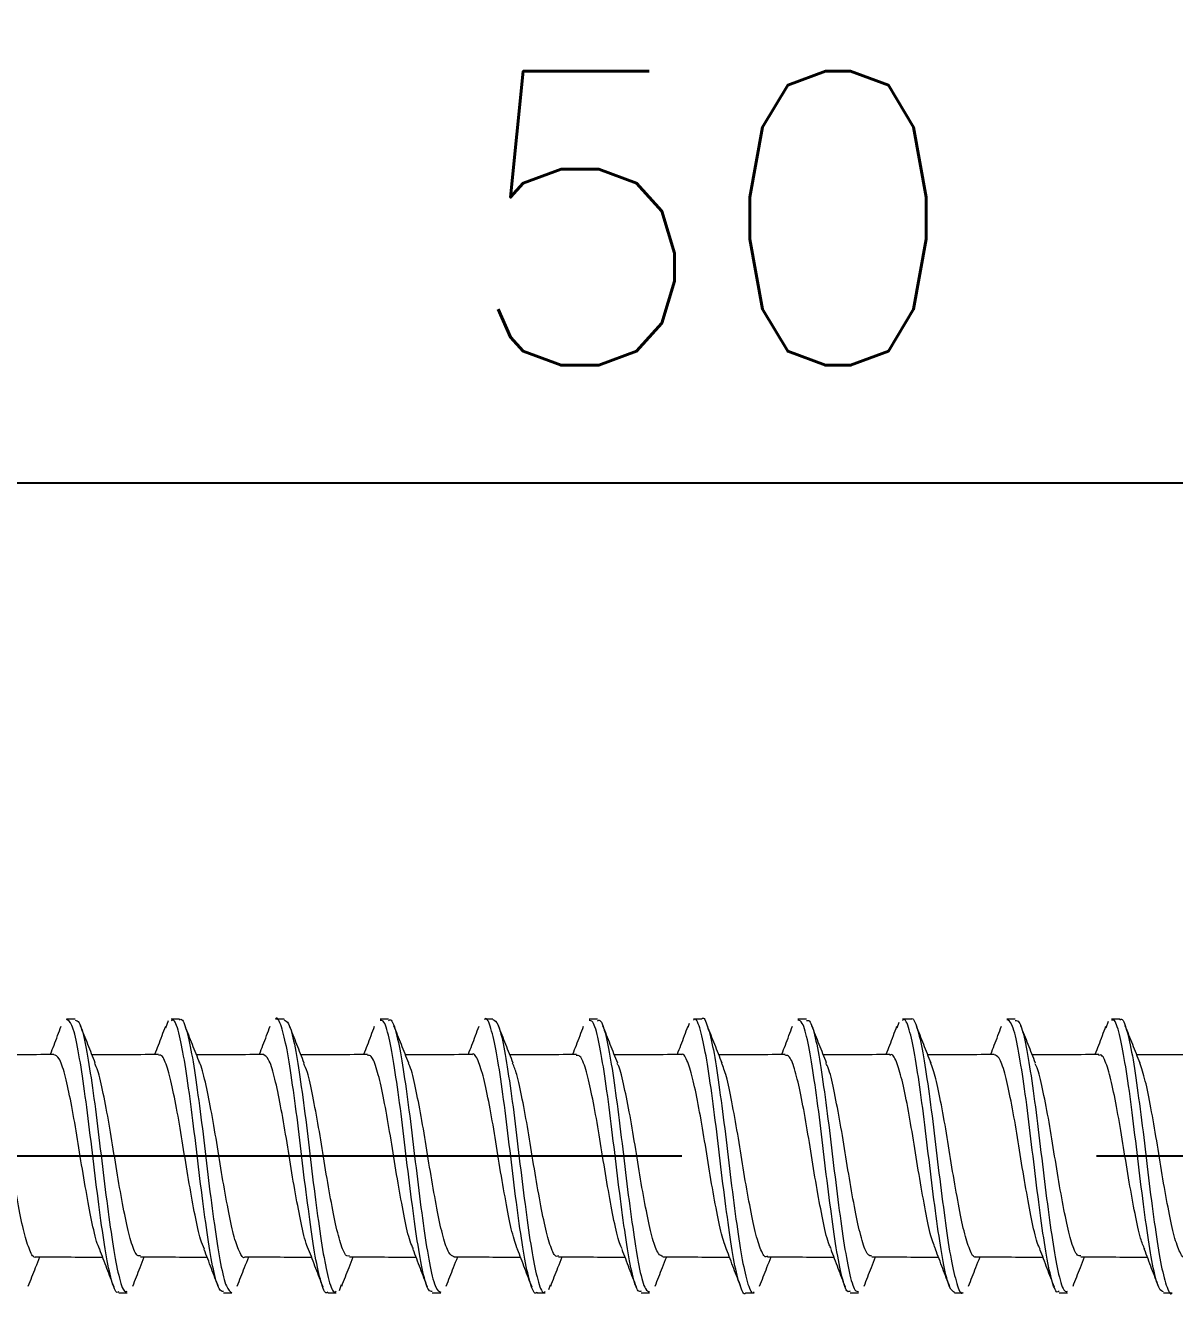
# Model space of a CAD drawing. Header units: millimetres. Extents: x 480 to 1074, y -563 to -143.
# Drawn here: x 665.97 to 683.57, y -454.17 to -434.73 of the extents above; entities that cross this region are included whole.
import ezdxf

# ---------------------------------------------------------------- set-up
doc = ezdxf.new("R2010")
doc.units = ezdxf.units.MM
doc.linetypes.add('CENTER', pattern=[50.8, 31.75, -6.35, 6.35, -6.35])
doc.styles.add('ROMANS', font='romans.shx', dxfattribs={"bigfont": 'whgtxt.shx'})
doc.dimstyles.new('A-1', dxfattribs={"dimscale": 0, "dimtxt": 4.5, "dimasz": 3.8, "dimexe": 1.2, "dimexo": 1.5, "dimgap": 1.8, "dimtad": 1, "dimdec": 4, "dimdsep": 46, "dimtxsty": 'ROMANS', "dimcen": 0, "dimclrd": 3, "dimclre": 3, "dimclrt": 2, "dimadec": 4, "dimazin": 2, "dimtfac": 1, "dimtdec": 4, "dimtmove": 0, "dimatfit": 0, "dimfxl": 0, "dimarcsym": 0})

# ---------------------------------------------------------------- blocks, each defined once
blk = doc.blocks.new('*D90')
at = {"color": 3, "lineweight": -2}
for p, q in [((648.408, -450.534), (648.408, -440.529)), ((698.408, -446.634), (698.408, -440.529)), ((652.208, -441.729), (694.608, -441.729))]:
    blk.add_line(p, q, dxfattribs=at)
at = {"color": 3}
for points in [[(652.208, -441.096), (652.208, -442.363), (648.408, -441.729)], [(694.608, -441.096), (694.608, -442.363), (698.408, -441.729)]]:
    blk.add_solid(points, dxfattribs=at)
at = {"layer": 'Defpoints', "color": 0}
for p in [(698.408, -441.729), (698.408, -448.134), (648.408, -452.034)]:
    blk.add_point(p, dxfattribs=at)
at = {"color": 2, "insert": (676.483, -437.679), "char_height": 4.5, "attachment_point": 5, "style": 'ROMANS'}
blk.add_mtext('50', dxfattribs=at)

msp = doc.modelspace()

# ---------------------------------------------------------------- linework, layer by layer
at = {"color": 7, "linetype": 'Continuous', "lineweight": 15}
for p, q in [((666.59681, -449.93427), (666.72612, -449.93427)), ((668.15282, -449.96759), (668.11206, -450.08075)), ((668.19737, -449.93427), (668.32553, -449.93427)), ((669.79663, -449.93427), (669.92614, -449.93427)), ((671.39744, -449.93427), (671.52562, -449.93427)), ((672.99674, -449.93427), (673.12603, -449.93427)), ((674.59739, -449.93427), (674.72578, -449.93427)), ((676.19692, -449.93427), (676.32577, -449.93427)), ((677.7972, -449.93427), (677.92594, -449.93427)), ((679.39711, -449.93427), (679.52557, -449.93427)), ((680.99694, -449.93427), (681.12607, -449.93427)), ((682.54825, -449.97474), (682.51212, -450.07987)), ((682.59729, -449.93427), (682.72551, -449.93427)), ((676.1312, -450.007), (676.1127, -450.06981)), ((679.33978, -449.98968), (679.31234, -450.07622)), ((670.77568, -454.0926), (670.80638, -454.003)), ((673.98441, -454.0773), (674.00614, -454.00839)), ((667.52582, -454.13427), (667.39736, -454.13427)), ((669.1257, -454.13427), (668.99697, -454.13427)), ((670.72598, -454.13427), (670.59713, -454.13427)), ((672.32554, -454.13427), (672.19716, -454.13427)), ((673.9261, -454.13427), (673.79688, -454.13427)), ((675.52551, -454.13427), (675.39733, -454.13427)), ((677.12615, -454.13427), (676.99664, -454.13427)), ((678.72559, -454.13427), (678.59743, -454.13427)), ((680.32608, -454.13427), (680.19671, -454.13427)), ((681.92573, -454.13427), (681.79742, -454.13427)), ((683.52586, -454.13427), (683.39687, -454.13427))]:
    msp.add_line(p, q, dxfattribs=at)
at = {"color": 1, "linetype": 'CENTER'}
msp.add_line((644.26879, -452.03427), (700.93106, -452.03427), dxfattribs=at)
at = {"color": 7, "linetype": 'Continuous', "lineweight": 15}
for points, knots in [([(667.39736, -454.10887), (667.38872, -454.11612), (667.35141, -454.14743), (667.28508, -453.95667), (667.19576, -453.55287), (667.11316, -452.95546), (667.02164, -452.26077), (666.94004, -451.53457), (666.84906, -450.86868), (666.7653, -450.33925), (666.67962, -449.99393), (666.62364, -449.9597), (666.59681, -449.9433)], [0, 0, 0, 0, 0.03265154, 0.14105145, 0.25009253, 0.35748182, 0.46701909, 0.5741629, 0.68358247, 0.79127458, 0.89996655, 1, 1, 1, 1]), ([(666.72612, -449.95823), (666.74609, -449.96069), (666.79435, -449.96663), (666.87732, -450.25377), (666.95904, -450.74594), (667.04981, -451.39092), (667.13398, -452.11099), (667.22137, -452.82085), (667.30997, -453.44271), (667.3931, -453.89231), (667.46954, -454.12666), (667.5118, -454.1101), (667.52582, -454.1046)], [0, 0, 0, 0, 0.077337475, 0.186877853, 0.294027147, 0.403395568, 0.511162657, 0.619750631, 0.728630144, 0.836133884, 0.945616705, 1, 1, 1, 1]), ([(668.99697, -454.11252), (668.9761, -454.108), (668.92707, -454.0974), (668.84339, -453.80061), (668.76017, -453.30183), (668.6716, -452.65154), (668.58421, -451.93144), (668.50004, -451.2224), (668.40924, -450.60637), (668.32762, -450.16409), (668.25191, -449.93798), (668.21046, -449.95773), (668.19737, -449.96396)], [0, 0, 0, 0, 0.08115588, 0.19064025, 0.29814551, 0.40702656, 0.51561607, 0.62338468, 0.73275465, 0.83990546, 0.94944738, 1, 1, 1, 1]), ([(668.32553, -449.9574), (668.33291, -449.95056), (668.36872, -449.9174), (668.43649, -450.10087), (668.52278, -450.49731), (668.60797, -451.08894), (668.69816, -451.78219), (668.78014, -452.50882), (668.87179, -453.17746), (668.95374, -453.71384), (669.04273, -454.06943), (669.09854, -454.1099), (669.1257, -454.12959)], [0, 0, 0, 0, 0.028357571, 0.137449002, 0.24578285, 0.353824411, 0.463078937, 0.570317912, 0.67988891, 0.787116189, 0.896388749, 1, 1, 1, 1]), ([(670.59713, -454.11458), (670.59122, -454.12068), (670.55648, -454.15656), (670.49434, -453.98428), (670.40393, -453.60378), (670.32202, -453.01997), (670.23037, -452.33284), (670.14838, -451.60478), (670.05821, -450.9319), (669.97298, -450.37597), (669.88682, -450.03894), (669.82607, -449.89555), (669.79709, -449.93554), (669.79663, -449.93617)], [0, 0, 0, 0, 0.0221561, 0.13016904, 0.23944776, 0.34668109, 0.45625827, 0.56350329, 0.67276398, 0.78081163, 0.88915159, 0.99824917, 1, 1, 1, 1]), ([(669.92614, -449.95189), (669.94902, -449.9604), (670.00029, -449.97946), (670.08593, -450.29387), (670.16752, -450.80485), (670.25885, -451.45994), (670.3419, -452.18339), (670.4306, -452.88701), (670.51787, -453.4969), (670.60214, -453.92516), (670.67513, -454.13723), (670.7147, -454.11263), (670.72598, -454.10561)], [0, 0, 0, 0, 0.08818311, 0.19765173, 0.30477507, 0.41427086, 0.52175634, 0.63066662, 0.73922705, 0.84702855, 0.95638706, 1, 1, 1, 1]), ([(672.19716, -454.10753), (672.179, -454.10814), (672.13263, -454.10972), (672.05244, -453.83909), (671.96807, -453.35978), (671.88083, -452.71981), (671.79212, -452.0039), (671.70909, -451.28944), (671.61773, -450.66161), (671.53621, -450.19866), (671.45785, -449.94902), (671.41341, -449.95972), (671.39744, -449.96357)], [0, 0, 0, 0, 0.07040694, 0.17975957, 0.28755527, 0.39610987, 0.50501429, 0.612494, 0.7219839, 0.82910148, 0.93856422, 1, 1, 1, 1]), ([(671.52562, -449.96178), (671.53574, -449.95454), (671.57418, -449.92703), (671.64568, -450.13015), (671.73044, -450.5491), (671.81718, -451.15365), (671.90632, -451.8544), (671.98902, -452.57898), (672.08049, -453.23823), (672.16212, -453.75697), (672.24884, -454.08339), (672.30141, -454.10852), (672.32554, -454.12005)], [0, 0, 0, 0, 0.039043626, 0.148342232, 0.256273308, 0.364703662, 0.47371692, 0.581121445, 0.690648782, 0.797784475, 0.907212221, 1, 1, 1, 1]), ([(673.79688, -454.12264), (673.79375, -454.12643), (673.76169, -454.1652), (673.70353, -454.00936), (673.61227, -453.65299), (673.53074, -453.08348), (673.43924, -452.40428), (673.35654, -451.67612), (673.26741, -450.99374), (673.18064, -450.42358), (673.09601, -450.06165), (673.0316, -449.90394), (672.99996, -449.94243), (672.99674, -449.94634)], [0, 0, 0, 0, 0.011646262, 0.11932647, 0.228773993, 0.335929048, 0.445476179, 0.552900115, 0.661933076, 0.770383026, 0.878333608, 0.987651967, 1, 1, 1, 1]), ([(673.12603, -449.94329), (673.15191, -449.95933), (673.20635, -449.99308), (673.29437, -450.33612), (673.37616, -450.86509), (673.46778, -451.52979), (673.54999, -452.25568), (673.63982, -452.95216), (673.72557, -453.54941), (673.81129, -453.95552), (673.88062, -454.14712), (673.91755, -454.11616), (673.9261, -454.10899)], [0, 0, 0, 0, 0.09901754, 0.20835302, 0.31553649, 0.42509818, 0.53238691, 0.64156011, 0.74974323, 0.85792635, 0.96709954, 1, 1, 1, 1]), ([(675.39733, -454.10489), (675.38185, -454.10917), (675.33807, -454.12127), (675.26159, -453.87525), (675.17578, -453.41618), (675.09005, -452.78725), (675.00021, -452.07646), (674.91801, -451.3575), (674.82638, -450.71832), (674.74464, -450.23555), (674.66388, -449.96074), (674.61633, -449.9608), (674.59739, -449.96083)], [0, 0, 0, 0, 0.05968811, 0.16884806, 0.27701805, 0.38518804, 0.49434799, 0.6016237, 0.7111721, 0.81834257, 0.92766478, 1, 1, 1, 1]), ([(674.72578, -449.9638), (674.73863, -449.95749), (674.77973, -449.93731), (674.85476, -450.16196), (674.93827, -450.60259), (675.02641, -451.2194), (675.1143, -451.92676), (675.19802, -452.64836), (675.28903, -453.29772), (675.37067, -453.79799), (675.45482, -454.09655), (675.50433, -454.10789), (675.52551, -454.11274)], [0, 0, 0, 0, 0.04979423, 0.1592392, 0.26684171, 0.37561228, 0.48432452, 0.59197971, 0.7014018, 0.80853196, 0.91805363, 1, 1, 1, 1]), ([(676.99664, -454.13303), (676.99634, -454.13345), (676.96707, -454.17346), (676.91262, -454.03174), (676.82079, -453.70048), (676.73929, -453.14582), (676.64824, -452.47516), (676.56452, -451.74781), (676.47664, -451.05683), (676.38847, -450.47297), (676.3051, -450.0872), (676.23722, -449.91281), (676.20289, -449.94812), (676.19692, -449.95427)], [0, 0, 0, 0, 0.00112119, 0.10854016, 0.21808223, 0.32523233, 0.4346748, 0.54235003, 0.65108251, 0.75987333, 0.86749587, 0.97696122, 1, 1, 1, 1]), ([(676.32577, -449.93598), (676.32619, -449.93541), (676.35532, -449.89543), (676.4129, -450.03823), (676.50265, -450.37278), (676.58496, -450.92863), (676.67656, -451.5998), (676.75827, -452.3279), (676.84898, -453.0163), (676.93327, -453.60028), (677.02052, -453.98333), (677.08601, -454.15639), (677.12032, -454.12075), (677.12615, -454.1147)], [0, 0, 0, 0, 0.00155796, 0.10982526, 0.21896651, 0.32629587, 0.43586161, 0.54303894, 0.65241459, 0.760233, 0.86881045, 0.9777378, 1, 1, 1, 1]), ([(678.59743, -454.10463), (678.58463, -454.11114), (678.54339, -454.13209), (678.4708, -453.90908), (678.38349, -453.47104), (678.29921, -452.85393), (678.20849, -452.149), (678.12679, -451.42647), (678.03519, -450.77642), (677.95289, -450.27467), (677.87001, -449.97318), (677.81919, -449.96102), (677.7972, -449.95576)], [0, 0, 0, 0, 0.049015818, 0.157922787, 0.266479924, 0.374278153, 0.483633342, 0.590790616, 0.700335847, 0.807645125, 0.916765949, 1, 1, 1, 1]), ([(677.92594, -449.96345), (677.94155, -449.95946), (677.98539, -449.94827), (678.06373, -450.19622), (678.14629, -450.65771), (678.23563, -451.2861), (678.32209, -451.99915), (678.40714, -452.71684), (678.4974, -453.35584), (678.57937, -453.83682), (678.66069, -454.10895), (678.70726, -454.10807), (678.72559, -454.10773)], [0, 0, 0, 0, 0.06059288, 0.17012294, 0.27748139, 0.38653322, 0.49488577, 0.60287591, 0.71213156, 0.81934226, 0.9288963, 1, 1, 1, 1]), ([(680.19671, -454.12477), (680.17156, -454.10939), (680.11824, -454.0768), (680.02966, -453.73677), (679.94761, -453.20942), (679.85737, -452.54469), (679.77231, -451.8199), (679.68587, -451.12101), (679.59649, -450.5241), (679.51405, -450.11543), (679.44292, -449.92222), (679.40585, -449.9527), (679.39711, -449.95989)], [0, 0, 0, 0, 0.097788673, 0.207355775, 0.314579242, 0.423847917, 0.531850926, 0.640216381, 0.749281205, 0.856652455, 0.966195558, 1, 1, 1, 1]), ([(679.52557, -449.94611), (679.52873, -449.94227), (679.5605, -449.90368), (679.62219, -450.06071), (679.7107, -450.42043), (679.79391, -450.99082), (679.88518, -451.67105), (679.96673, -452.39959), (680.05804, -453.07954), (680.14116, -453.64954), (680.22979, -454.00851), (680.29129, -454.1651), (680.32299, -454.12645), (680.32608, -454.12269)], [0, 0, 0, 0, 0.01200658, 0.12065212, 0.22953096, 0.33708386, 0.44658395, 0.55372802, 0.66323717, 0.77076677, 0.87967247, 0.98828656, 1, 1, 1, 1]), ([(681.79742, -454.10674), (681.78731, -454.11408), (681.74861, -454.1422), (681.68004, -453.94054), (681.59138, -453.52442), (681.50827, -452.91986), (681.41696, -452.22139), (681.33541, -451.49623), (681.24413, -450.83579), (681.16097, -450.3159), (681.07621, -449.98639), (681.02206, -449.96039), (680.99694, -449.94834)], [0, 0, 0, 0, 0.038406335, 0.147001074, 0.25588737, 0.363397806, 0.472887448, 0.580012423, 0.689493009, 0.797026742, 0.90588618, 1, 1, 1, 1]), ([(681.12607, -449.96071), (681.14449, -449.9605), (681.19115, -449.95995), (681.27256, -450.23283), (681.35449, -450.7144), (681.44483, -451.35366), (681.52975, -452.0715), (681.61634, -452.78437), (681.70558, -453.41247), (681.78822, -453.87336), (681.86645, -454.12061), (681.9102, -454.10913), (681.92573, -454.10506)], [0, 0, 0, 0, 0.07142293, 0.18097648, 0.2881762, 0.3974494, 0.50540554, 0.61379308, 0.7228217, 0.83019873, 0.93972348, 1, 1, 1, 1]), ([(683.39687, -454.11622), (683.3745, -454.10828), (683.32399, -454.09035), (683.23851, -453.77867), (683.15579, -453.2696), (683.06657, -452.61401), (682.97997, -451.892), (682.89506, -451.1863), (682.80469, -450.57689), (682.72287, -450.14624), (682.64872, -449.93224), (682.60883, -449.95623), (682.59729, -449.96317)], [0, 0, 0, 0, 0.08702573, 0.1965561, 0.30393863, 0.41297283, 0.52136592, 0.62932758, 0.73860638, 0.84581159, 0.95537075, 1, 1, 1, 1]), ([(682.72551, -449.95404), (682.73141, -449.94794), (682.76579, -449.91241), (682.83146, -450.08598), (682.91857, -450.46973), (683.00298, -451.05408), (683.09363, -451.74276), (683.17536, -452.47082), (683.26698, -453.14171), (683.34922, -453.69714), (683.43908, -454.03091), (683.49646, -454.17333), (683.52552, -454.13334), (683.52586, -454.13288)], [0, 0, 0, 0, 0.022561829, 0.131514768, 0.240059521, 0.347908394, 0.457268923, 0.564453586, 0.674022271, 0.781335584, 0.890497755, 0.998727859, 1, 1, 1, 1]), ([(666.35041, -450.47712), (666.3684, -450.43058), (666.4234, -450.28835), (666.47749, -450.14494), (666.51389, -450.04845)], [0, 0, 0, 0, 0.327213206, 1, 1, 1, 1]), ([(666.80515, -450.0366), (666.84268, -450.13314), (666.9172, -450.32486), (666.99338, -450.51389), (667.03119, -450.60772)], [0, 0, 0, 0, 0.50359109, 1, 1, 1, 1]), ([(667.95041, -450.47712), (667.9684, -450.43058), (668.0234, -450.28835), (668.07749, -450.14494), (668.11389, -450.04845)], [0, 0, 0, 0, 0.327213206, 1, 1, 1, 1]), ([(668.40515, -450.0366), (668.44268, -450.13314), (668.5172, -450.32486), (668.59338, -450.51389), (668.63119, -450.60772)], [0, 0, 0, 0, 0.50359109, 1, 1, 1, 1]), ([(669.55041, -450.47712), (669.5684, -450.43058), (669.6234, -450.28835), (669.67749, -450.14494), (669.71389, -450.04845)], [0, 0, 0, 0, 0.32721321, 1, 1, 1, 1]), ([(670.00515, -450.0366), (670.04268, -450.13314), (670.1172, -450.32486), (670.19338, -450.51389), (670.23119, -450.60772)], [0, 0, 0, 0, 0.50359109, 1, 1, 1, 1]), ([(671.15041, -450.47712), (671.1684, -450.43058), (671.2234, -450.28835), (671.27749, -450.14494), (671.31389, -450.04845)], [0, 0, 0, 0, 0.32721321, 1, 1, 1, 1]), ([(671.60515, -450.0366), (671.64268, -450.13314), (671.7172, -450.32486), (671.79338, -450.51389), (671.83119, -450.60772)], [0, 0, 0, 0, 0.50359109, 1, 1, 1, 1]), ([(672.75041, -450.47712), (672.7684, -450.43058), (672.8234, -450.28835), (672.87749, -450.14494), (672.91389, -450.04845)], [0, 0, 0, 0, 0.32721321, 1, 1, 1, 1]), ([(673.20515, -450.0366), (673.24268, -450.13314), (673.3172, -450.32486), (673.39338, -450.51389), (673.43119, -450.60772)], [0, 0, 0, 0, 0.50359109, 1, 1, 1, 1]), ([(674.35041, -450.47712), (674.3684, -450.43058), (674.4234, -450.28835), (674.47749, -450.14494), (674.51389, -450.04845)], [0, 0, 0, 0, 0.32721321, 1, 1, 1, 1]), ([(674.80515, -450.0366), (674.84268, -450.13314), (674.9172, -450.32486), (674.99338, -450.51389), (675.03119, -450.60772)], [0, 0, 0, 0, 0.50359109, 1, 1, 1, 1]), ([(675.95041, -450.47712), (675.9684, -450.43058), (676.0234, -450.28835), (676.07749, -450.14494), (676.11389, -450.04845)], [0, 0, 0, 0, 0.327213206, 1, 1, 1, 1]), ([(676.40515, -450.0366), (676.44268, -450.13314), (676.5172, -450.32486), (676.59338, -450.51389), (676.63119, -450.60772)], [0, 0, 0, 0, 0.50359109, 1, 1, 1, 1]), ([(677.55041, -450.47712), (677.5684, -450.43058), (677.6234, -450.28835), (677.67749, -450.14494), (677.71389, -450.04845)], [0, 0, 0, 0, 0.32721321, 1, 1, 1, 1]), ([(678.00515, -450.0366), (678.04268, -450.13314), (678.1172, -450.32486), (678.19338, -450.51389), (678.23119, -450.60772)], [0, 0, 0, 0, 0.50359109, 1, 1, 1, 1]), ([(679.15041, -450.47712), (679.1684, -450.43058), (679.2234, -450.28835), (679.27749, -450.14494), (679.31389, -450.04845)], [0, 0, 0, 0, 0.32721321, 1, 1, 1, 1]), ([(679.60515, -450.0366), (679.64268, -450.13314), (679.7172, -450.32486), (679.79338, -450.51389), (679.83119, -450.60772)], [0, 0, 0, 0, 0.50359109, 1, 1, 1, 1]), ([(680.75041, -450.47712), (680.7684, -450.43058), (680.8234, -450.28835), (680.87749, -450.14494), (680.91389, -450.04845)], [0, 0, 0, 0, 0.327213206, 1, 1, 1, 1]), ([(681.20515, -450.0366), (681.24268, -450.13314), (681.3172, -450.32486), (681.39338, -450.51389), (681.43119, -450.60772)], [0, 0, 0, 0, 0.50359109, 1, 1, 1, 1]), ([(682.35041, -450.47712), (682.3684, -450.43058), (682.4234, -450.28835), (682.47749, -450.14494), (682.51389, -450.04845)], [0, 0, 0, 0, 0.327213206, 1, 1, 1, 1]), ([(682.80515, -450.0366), (682.84268, -450.13314), (682.9172, -450.32486), (682.99338, -450.51389), (683.03119, -450.60772)], [0, 0, 0, 0, 0.50359109, 1, 1, 1, 1]), ([(665.38156, -450.48381), (665.54295, -450.48328), (665.88359, -450.48215), (666.22421, -450.47853), (666.40344, -450.47662)], [0, 0, 0, 0, 0.47381305, 1, 1, 1, 1]), ([(667.10635, -453.46199), (667.10049, -453.45271), (667.06561, -453.39742), (666.99968, -453.1333), (666.91716, -452.69987), (666.82568, -452.17903), (666.74402, -451.64158), (666.65309, -451.15076), (666.56929, -450.76332), (666.48401, -450.51468), (666.42843, -450.49416), (666.40199, -450.4844)], [0, 0, 0, 0, 0.025039, 0.14903334, 0.27110643, 0.39567832, 0.51746595, 0.64190083, 0.76432605, 0.88791419, 1, 1, 1, 1]), ([(666.98156, -450.48381), (667.14295, -450.48328), (667.48359, -450.48215), (667.82421, -450.47853), (668.00344, -450.47662)], [0, 0, 0, 0, 0.47381305, 1, 1, 1, 1]), ([(668.708, -453.4606), (668.6879, -453.41594), (668.63832, -453.30578), (668.56411, -452.95095), (668.47563, -452.47166), (668.38822, -451.935), (668.30402, -451.41107), (668.21328, -450.95835), (668.1316, -450.63636), (668.05636, -450.4751), (668.01528, -450.49306), (668.00258, -450.49861)], [0, 0, 0, 0, 0.08316351, 0.20515576, 0.32874538, 0.4519964, 0.57429436, 0.69845199, 0.82003279, 0.94439025, 1, 1, 1, 1]), ([(668.58156, -450.48381), (668.74295, -450.48328), (669.08359, -450.48215), (669.42421, -450.47853), (669.60344, -450.47662)], [0, 0, 0, 0, 0.47381305, 1, 1, 1, 1]), ([(670.30336, -453.46309), (670.30146, -453.46026), (670.27066, -453.41444), (670.20778, -453.16877), (670.12604, -452.74885), (670.03439, -452.23226), (669.95237, -451.69397), (669.8622, -451.19565), (669.7771, -450.79568), (669.69061, -450.52574), (669.63202, -450.4935), (669.60274, -450.47739)], [0, 0, 0, 0, 0.00822653, 0.13322702, 0.25583433, 0.38118429, 0.50380528, 0.62878466, 0.75234451, 0.87624631, 1, 1, 1, 1]), ([(670.18156, -450.48381), (670.34295, -450.48328), (670.68359, -450.48215), (671.02421, -450.47853), (671.20344, -450.47662)], [0, 0, 0, 0, 0.47381305, 1, 1, 1, 1]), ([(671.90745, -453.45743), (671.89057, -453.42242), (671.84428, -453.32642), (671.77203, -452.9934), (671.68484, -452.52276), (671.59614, -451.9887), (671.51306, -451.4605), (671.42177, -450.99883), (671.34019, -450.66131), (671.26229, -450.48288), (671.21823, -450.49448), (671.20265, -450.49858)], [0, 0, 0, 0, 0.07026669, 0.19266734, 0.31594957, 0.43963832, 0.56167193, 0.68604132, 0.80765433, 0.93199212, 1, 1, 1, 1]), ([(671.78156, -450.48381), (671.94295, -450.48328), (672.28359, -450.48215), (672.62421, -450.47853), (672.80344, -450.47662)], [0, 0, 0, 0, 0.47381305, 1, 1, 1, 1]), ([(673.50518, -453.47102), (673.47548, -453.388), (673.41627, -453.22249), (673.33461, -452.79116), (673.24331, -452.28681), (673.16052, -451.74599), (673.07143, -451.24277), (672.98465, -450.82459), (672.9, -450.56301), (672.83602, -450.45125), (672.80474, -450.4819), (672.80191, -450.48467)], [0, 0, 0, 0, 0.12286158, 0.24493549, 0.36979831, 0.49218559, 0.61644859, 0.74003176, 0.86303286, 0.98762877, 1, 1, 1, 1]), ([(673.38156, -450.48381), (673.54295, -450.48328), (673.88359, -450.48215), (674.22421, -450.47853), (674.40344, -450.47662)], [0, 0, 0, 0, 0.47381305, 1, 1, 1, 1]), ([(675.107, -453.45623), (675.09329, -453.42979), (675.05027, -453.34675), (674.97974, -453.03457), (674.89405, -452.57332), (674.80424, -452.04247), (674.72198, -451.51072), (674.63042, -451.04042), (674.54861, -450.688), (674.46832, -450.49117), (674.42115, -450.49522), (674.40261, -450.49681)], [0, 0, 0, 0, 0.05742941, 0.18032027, 0.30321114, 0.42725289, 0.54910455, 0.67359814, 0.79532752, 0.919558, 1, 1, 1, 1]), ([(674.98156, -450.48381), (675.14295, -450.48328), (675.48359, -450.48215), (675.82421, -450.47853), (676.00344, -450.47662)], [0, 0, 0, 0, 0.47381305, 1, 1, 1, 1]), ([(676.70962, -453.47734), (676.68133, -453.40325), (676.62349, -453.25173), (676.54314, -452.8377), (676.45231, -452.33952), (676.3685, -451.79908), (676.28065, -451.28915), (676.19249, -450.86069), (676.10908, -450.58119), (676.04165, -450.45743), (676.00768, -450.48607), (676.0021, -450.49077)], [0, 0, 0, 0, 0.116114311, 0.237440677, 0.361423362, 0.483358032, 0.606517639, 0.729744846, 0.851618483, 0.975627708, 1, 1, 1, 1]), ([(676.58156, -450.48381), (676.74295, -450.48328), (677.08359, -450.48215), (677.42421, -450.47853), (677.60344, -450.47662)], [0, 0, 0, 0, 0.47381305, 1, 1, 1, 1]), ([(678.30665, -453.457), (678.29607, -453.43806), (678.25629, -453.36682), (678.18744, -453.07442), (678.10321, -452.62339), (678.01252, -452.09622), (677.93076, -451.56165), (677.83922, -451.08304), (677.75687, -450.71636), (677.67444, -450.49997), (677.624, -450.49529), (677.6024, -450.49329)], [0, 0, 0, 0, 0.04465442, 0.16803778, 0.29053885, 0.41485052, 0.53660653, 0.66113935, 0.78307204, 0.90711104, 1, 1, 1, 1]), ([(678.18156, -450.48381), (678.34295, -450.48328), (678.68359, -450.48215), (679.02421, -450.47853), (679.20344, -450.47662)], [0, 0, 0, 0, 0.47381305, 1, 1, 1, 1]), ([(679.90899, -453.46941), (679.8839, -453.40768), (679.82925, -453.27328), (679.75152, -452.88302), (679.66141, -452.39182), (679.57631, -451.85236), (679.48986, -451.3364), (679.40052, -450.8981), (679.31803, -450.60139), (679.24736, -450.46403), (679.21066, -450.48941), (679.20231, -450.49519)], [0, 0, 0, 0, 0.10320404, 0.22472205, 0.34861197, 0.47103381, 0.59387592, 0.71752929, 0.83921864, 0.96342706, 1, 1, 1, 1]), ([(679.78156, -450.48381), (679.94295, -450.48328), (680.28359, -450.48215), (680.62421, -450.47853), (680.80344, -450.47662)], [0, 0, 0, 0, 0.47381305, 1, 1, 1, 1]), ([(681.50642, -453.45971), (681.49891, -453.44728), (681.46231, -453.38668), (681.39532, -453.11292), (681.31227, -452.67301), (681.22099, -452.14986), (681.13938, -451.61322), (681.04816, -451.12661), (680.96495, -450.74633), (680.88062, -450.50933), (680.82685, -450.49473), (680.80213, -450.48802)], [0, 0, 0, 0, 0.03194409, 0.15574322, 0.27794228, 0.40244355, 0.52419443, 0.64868515, 0.7709113, 0.89467918, 1, 1, 1, 1]), ([(681.38156, -450.48381), (681.54295, -450.48328), (681.88359, -450.48215), (682.22421, -450.47853), (682.40344, -450.47662)], [0, 0, 0, 0, 0.47381305, 1, 1, 1, 1]), ([(683.10833, -453.46317), (683.08647, -453.41279), (683.03509, -453.2944), (682.95972, -452.92729), (682.8706, -452.4436), (682.78398, -451.90577), (682.69905, -451.38447), (682.60872, -450.93676), (682.52685, -450.62351), (682.45316, -450.47107), (682.41365, -450.49198), (682.4025, -450.49788)], [0, 0, 0, 0, 0.09022205, 0.21202543, 0.33574582, 0.4587219, 0.58119731, 0.70520175, 0.82679938, 0.95112949, 1, 1, 1, 1]), ([(682.98156, -450.48381), (683.14295, -450.48328), (683.48359, -450.48215), (683.82421, -450.47853), (684.00344, -450.47662)], [0, 0, 0, 0, 0.47381305, 1, 1, 1, 1]), ([(666.12855, -453.57649), (666.12568, -453.57909), (666.09413, -453.60765), (666.03357, -453.49278), (665.94429, -453.22949), (665.86163, -452.80908), (665.77018, -452.30823), (665.68851, -451.76958), (665.59759, -451.26885), (665.51458, -450.84475), (665.45699, -450.68362), (665.42848, -450.60388)], [0, 0, 0, 0, 0.01239579, 0.13628481, 0.26092401, 0.38363106, 0.50885111, 0.63127107, 0.75635333, 0.8794145, 1, 1, 1, 1]), ([(667.72837, -453.56284), (667.71309, -453.56598), (667.66958, -453.57493), (667.59187, -453.39387), (667.50867, -453.05472), (667.42011, -452.59138), (667.33272, -452.06628), (667.24851, -451.53362), (667.15779, -451.06968), (667.08909, -450.74461), (667.04381, -450.65347), (667.02798, -450.62161)], [0, 0, 0, 0, 0.06767909, 0.19275216, 0.31551136, 0.43987874, 0.56390521, 0.68697219, 0.81191142, 0.93425639, 1, 1, 1, 1]), ([(669.32827, -453.58414), (669.32815, -453.58426), (669.29926, -453.6137), (669.24286, -453.50914), (669.15245, -453.26453), (669.07049, -452.85505), (668.9789, -452.36036), (668.89686, -451.82398), (668.80671, -451.31013), (668.72154, -450.89685), (668.66285, -450.65583), (668.63237, -450.61271), (668.63113, -450.61096)], [0, 0, 0, 0, 0.0004987, 0.12435348, 0.24969424, 0.37263418, 0.49832553, 0.6212792, 0.74659878, 0.8704943, 0.99473285, 1, 1, 1, 1]), ([(670.92853, -453.56277), (670.91599, -453.56752), (670.87517, -453.58298), (670.8009, -453.41891), (670.71658, -453.09531), (670.62932, -452.64052), (670.54064, -452.11973), (670.45755, -451.58458), (670.36628, -451.1116), (670.29479, -450.76522), (670.24643, -450.66023), (670.22751, -450.61916)], [0, 0, 0, 0, 0.05535063, 0.18021008, 0.30325007, 0.42717667, 0.55151211, 0.67418297, 0.79920293, 0.9214508, 1, 1, 1, 1]), ([(672.52975, -453.57846), (672.50383, -453.5671), (672.44945, -453.54325), (672.36089, -453.29143), (672.27918, -452.9019), (672.18778, -452.41198), (672.10502, -451.87714), (672.01592, -451.35821), (671.92916, -450.93179), (671.86822, -450.67385), (671.83406, -450.62208), (671.82919, -450.6147)], [0, 0, 0, 0, 0.11377258, 0.23864458, 0.36083994, 0.48582832, 0.60833751, 0.73272519, 0.85643203, 0.97955593, 1, 1, 1, 1]), ([(674.12866, -453.56446), (674.11884, -453.56979), (674.08065, -453.59052), (674.01005, -453.44213), (673.9243, -453.13468), (673.83853, -452.68893), (673.74875, -452.17314), (673.66647, -451.63615), (673.57494, -451.15465), (673.50036, -450.78614), (673.44899, -450.66612), (673.42701, -450.61479)], [0, 0, 0, 0, 0.04309148, 0.16765191, 0.2910561, 0.41446029, 0.53902072, 0.66138087, 0.78639525, 0.90863255, 1, 1, 1, 1]), ([(675.7297, -453.57194), (675.70673, -453.56612), (675.65543, -453.55313), (675.56944, -453.32245), (675.48772, -452.94629), (675.39678, -452.46342), (675.31301, -451.93041), (675.22514, -451.40688), (675.13698, -450.96882), (675.07417, -450.69348), (675.03688, -450.63216), (675.02895, -450.61912)], [0, 0, 0, 0, 0.1013691, 0.22631665, 0.34847209, 0.47330329, 0.59607147, 0.72007356, 0.84414375, 0.96685046, 1, 1, 1, 1]), ([(677.32871, -453.56788), (677.32161, -453.57282), (677.28602, -453.59759), (677.21926, -453.46351), (677.13201, -453.17284), (677.04769, -452.73665), (676.95703, -452.2264), (676.87525, -451.68825), (676.78375, -451.19875), (676.70576, -450.80736), (676.65147, -450.67117), (676.6265, -450.60852)], [0, 0, 0, 0, 0.03092311, 0.15509772, 0.278864, 0.40174483, 0.52644276, 0.64857587, 0.77349573, 0.89580616, 1, 1, 1, 1]), ([(678.92975, -453.5671), (678.90965, -453.56573), (678.8613, -453.56244), (678.77815, -453.35187), (678.69609, -452.9897), (678.60589, -452.51422), (678.52081, -451.98376), (678.43436, -451.45619), (678.34501, -451.00737), (678.28008, -450.71335), (678.23964, -450.64125), (678.22862, -450.62159)], [0, 0, 0, 0, 0.088965188, 0.213910559, 0.336120851, 0.460717712, 0.583837415, 0.707379987, 0.831738835, 0.954121524, 1, 1, 1, 1]), ([(680.52864, -453.573), (680.52428, -453.57665), (680.4913, -453.6042), (680.42851, -453.48299), (680.33991, -453.20983), (680.25674, -452.78372), (680.16549, -452.27943), (680.08387, -451.74079), (679.99268, -451.24378), (679.91095, -450.8289), (679.85389, -450.6754), (679.826, -450.6004)], [0, 0, 0, 0, 0.01886779, 0.14257015, 0.26661252, 0.38905092, 0.51379714, 0.63578626, 0.76052192, 0.88298747, 1, 1, 1, 1]), ([(682.12988, -453.56398), (682.11257, -453.56597), (682.06705, -453.57119), (681.987, -453.37963), (681.90428, -453.03205), (681.81508, -452.56432), (681.72848, -452.03713), (681.64354, -451.5061), (681.55323, -451.04733), (681.48593, -450.7335), (681.44236, -450.6494), (681.42822, -450.62213)], [0, 0, 0, 0, 0.07658321, 0.20144568, 0.32380233, 0.44808562, 0.57162086, 0.69465291, 0.81922169, 0.94137156, 1, 1, 1, 1]), ([(683.72843, -453.57977), (683.72681, -453.58132), (683.69646, -453.61043), (683.63779, -453.50047), (683.54797, -453.24558), (683.46567, -452.83004), (683.37413, -452.33215), (683.29233, -451.79364), (683.20171, -451.28991), (683.11756, -450.85817), (683.05956, -450.6906), (683.03057, -450.60683)], [0, 0, 0, 0, 0.00699752, 0.13102644, 0.25614889, 0.37910268, 0.50470232, 0.62750525, 0.75286052, 0.87644235, 1, 1, 1, 1]), ([(667.32417, -454.04575), (667.28758, -453.949), (667.21479, -453.75657), (667.14066, -453.56452), (667.1038, -453.46903)], [0, 0, 0, 0, 0.50277291, 1, 1, 1, 1]), ([(668.92417, -454.04575), (668.88758, -453.949), (668.81479, -453.75657), (668.74066, -453.56452), (668.7038, -453.46903)], [0, 0, 0, 0, 0.50277291, 1, 1, 1, 1]), ([(670.52417, -454.04575), (670.48758, -453.949), (670.41479, -453.75657), (670.34066, -453.56452), (670.3038, -453.46903)], [0, 0, 0, 0, 0.50277291, 1, 1, 1, 1]), ([(672.12417, -454.04575), (672.08758, -453.949), (672.01479, -453.75657), (671.94066, -453.56452), (671.9038, -453.46903)], [0, 0, 0, 0, 0.50277291, 1, 1, 1, 1]), ([(673.72417, -454.04575), (673.68758, -453.949), (673.61479, -453.75657), (673.54066, -453.56452), (673.5038, -453.46903)], [0, 0, 0, 0, 0.50277291, 1, 1, 1, 1]), ([(675.32417, -454.04575), (675.28758, -453.949), (675.21479, -453.75657), (675.14066, -453.56452), (675.1038, -453.46903)], [0, 0, 0, 0, 0.50277291, 1, 1, 1, 1]), ([(676.92417, -454.04575), (676.88758, -453.949), (676.81479, -453.75657), (676.74066, -453.56452), (676.7038, -453.46903)], [0, 0, 0, 0, 0.50277291, 1, 1, 1, 1]), ([(678.52417, -454.04575), (678.48758, -453.949), (678.41479, -453.75657), (678.34066, -453.56452), (678.3038, -453.46903)], [0, 0, 0, 0, 0.50277291, 1, 1, 1, 1]), ([(680.12417, -454.04575), (680.08758, -453.949), (680.01479, -453.75657), (679.94066, -453.56452), (679.9038, -453.46903)], [0, 0, 0, 0, 0.50277291, 1, 1, 1, 1]), ([(681.72417, -454.04575), (681.68758, -453.949), (681.61479, -453.75657), (681.54066, -453.56452), (681.5038, -453.46903)], [0, 0, 0, 0, 0.50277291, 1, 1, 1, 1]), ([(683.32417, -454.04575), (683.28758, -453.949), (683.21479, -453.75657), (683.14066, -453.56452), (683.1038, -453.46903)], [0, 0, 0, 0, 0.50277291, 1, 1, 1, 1]), ([(666.18146, -453.58473), (666.15997, -453.63821), (666.10059, -453.786), (666.04233, -453.93614), (666.00515, -454.03195)], [0, 0, 0, 0, 0.36184793, 1, 1, 1, 1]), ([(667.15089, -453.59143), (666.98918, -453.58973), (666.64831, -453.58615), (666.30742, -453.58507), (666.12825, -453.5845)], [0, 0, 0, 0, 0.47441367, 1, 1, 1, 1]), ([(667.78146, -453.58473), (667.75997, -453.63821), (667.70059, -453.786), (667.64233, -453.93614), (667.60515, -454.03195)], [0, 0, 0, 0, 0.361847927, 1, 1, 1, 1]), ([(668.75089, -453.59143), (668.58918, -453.58973), (668.24831, -453.58615), (667.90742, -453.58507), (667.72825, -453.5845)], [0, 0, 0, 0, 0.47441367, 1, 1, 1, 1]), ([(669.38146, -453.58473), (669.35997, -453.63821), (669.30059, -453.786), (669.24233, -453.93614), (669.20515, -454.03195)], [0, 0, 0, 0, 0.36184793, 1, 1, 1, 1]), ([(670.35089, -453.59143), (670.18918, -453.58973), (669.84831, -453.58615), (669.50742, -453.58507), (669.32825, -453.5845)], [0, 0, 0, 0, 0.47441367, 1, 1, 1, 1]), ([(670.98146, -453.58473), (670.95997, -453.63821), (670.90059, -453.786), (670.84233, -453.93614), (670.80515, -454.03195)], [0, 0, 0, 0, 0.361847927, 1, 1, 1, 1]), ([(671.95089, -453.59143), (671.78918, -453.58973), (671.44831, -453.58615), (671.10742, -453.58507), (670.92825, -453.5845)], [0, 0, 0, 0, 0.474413668, 1, 1, 1, 1]), ([(672.58146, -453.58473), (672.55997, -453.63821), (672.50059, -453.786), (672.44233, -453.93614), (672.40515, -454.03195)], [0, 0, 0, 0, 0.361847927, 1, 1, 1, 1]), ([(673.55089, -453.59143), (673.38918, -453.58973), (673.04831, -453.58615), (672.70742, -453.58507), (672.52825, -453.5845)], [0, 0, 0, 0, 0.47441367, 1, 1, 1, 1]), ([(674.18146, -453.58473), (674.15997, -453.63821), (674.10059, -453.786), (674.04233, -453.93614), (674.00515, -454.03195)], [0, 0, 0, 0, 0.36184793, 1, 1, 1, 1]), ([(675.15089, -453.59143), (674.98918, -453.58973), (674.64831, -453.58615), (674.30742, -453.58507), (674.12825, -453.5845)], [0, 0, 0, 0, 0.47441367, 1, 1, 1, 1]), ([(675.78146, -453.58473), (675.75997, -453.63821), (675.70059, -453.786), (675.64233, -453.93614), (675.60515, -454.03195)], [0, 0, 0, 0, 0.36184793, 1, 1, 1, 1]), ([(676.75089, -453.59143), (676.58918, -453.58973), (676.24831, -453.58615), (675.90742, -453.58507), (675.72825, -453.5845)], [0, 0, 0, 0, 0.47441367, 1, 1, 1, 1]), ([(677.38146, -453.58473), (677.35997, -453.63821), (677.30059, -453.786), (677.24233, -453.93614), (677.20515, -454.03195)], [0, 0, 0, 0, 0.361847928, 1, 1, 1, 1]), ([(678.35089, -453.59143), (678.18918, -453.58973), (677.84831, -453.58615), (677.50742, -453.58507), (677.32825, -453.5845)], [0, 0, 0, 0, 0.47441367, 1, 1, 1, 1]), ([(678.98146, -453.58473), (678.95997, -453.63821), (678.90059, -453.786), (678.84233, -453.93614), (678.80515, -454.03195)], [0, 0, 0, 0, 0.361847928, 1, 1, 1, 1]), ([(679.95089, -453.59143), (679.78918, -453.58973), (679.44831, -453.58615), (679.10742, -453.58507), (678.92825, -453.5845)], [0, 0, 0, 0, 0.47441367, 1, 1, 1, 1]), ([(680.58146, -453.58473), (680.55997, -453.63821), (680.50059, -453.786), (680.44233, -453.93614), (680.40515, -454.03195)], [0, 0, 0, 0, 0.361847928, 1, 1, 1, 1]), ([(681.55089, -453.59143), (681.38918, -453.58973), (681.04831, -453.58615), (680.70742, -453.58507), (680.52825, -453.5845)], [0, 0, 0, 0, 0.47441367, 1, 1, 1, 1]), ([(682.18146, -453.58473), (682.15997, -453.63821), (682.10059, -453.786), (682.04233, -453.93614), (682.00515, -454.03195)], [0, 0, 0, 0, 0.36184793, 1, 1, 1, 1]), ([(683.15089, -453.59143), (682.98918, -453.58973), (682.64831, -453.58615), (682.30742, -453.58507), (682.12825, -453.5845)], [0, 0, 0, 0, 0.47441367, 1, 1, 1, 1])]:
    msp.add_open_spline(points, degree=3, knots=knots, dxfattribs=at)

# ---------------------------------------------------------------- dimensions: what is measured, and where the dimension line sits
dim = msp.add_linear_dim(base=(698.4075, -441.72931), p1=(648.4075, -452.03427), p2=(698.4075, -448.13427), dimstyle='A-1', override={"dimscale": 1})
dim.commit()
dim.dimension.update_dxf_attribs({"geometry": '*D90', "text_midpoint": (676.4829, -441.72931), "dimtype": 160})

doc.saveas('drawing.dxf')
